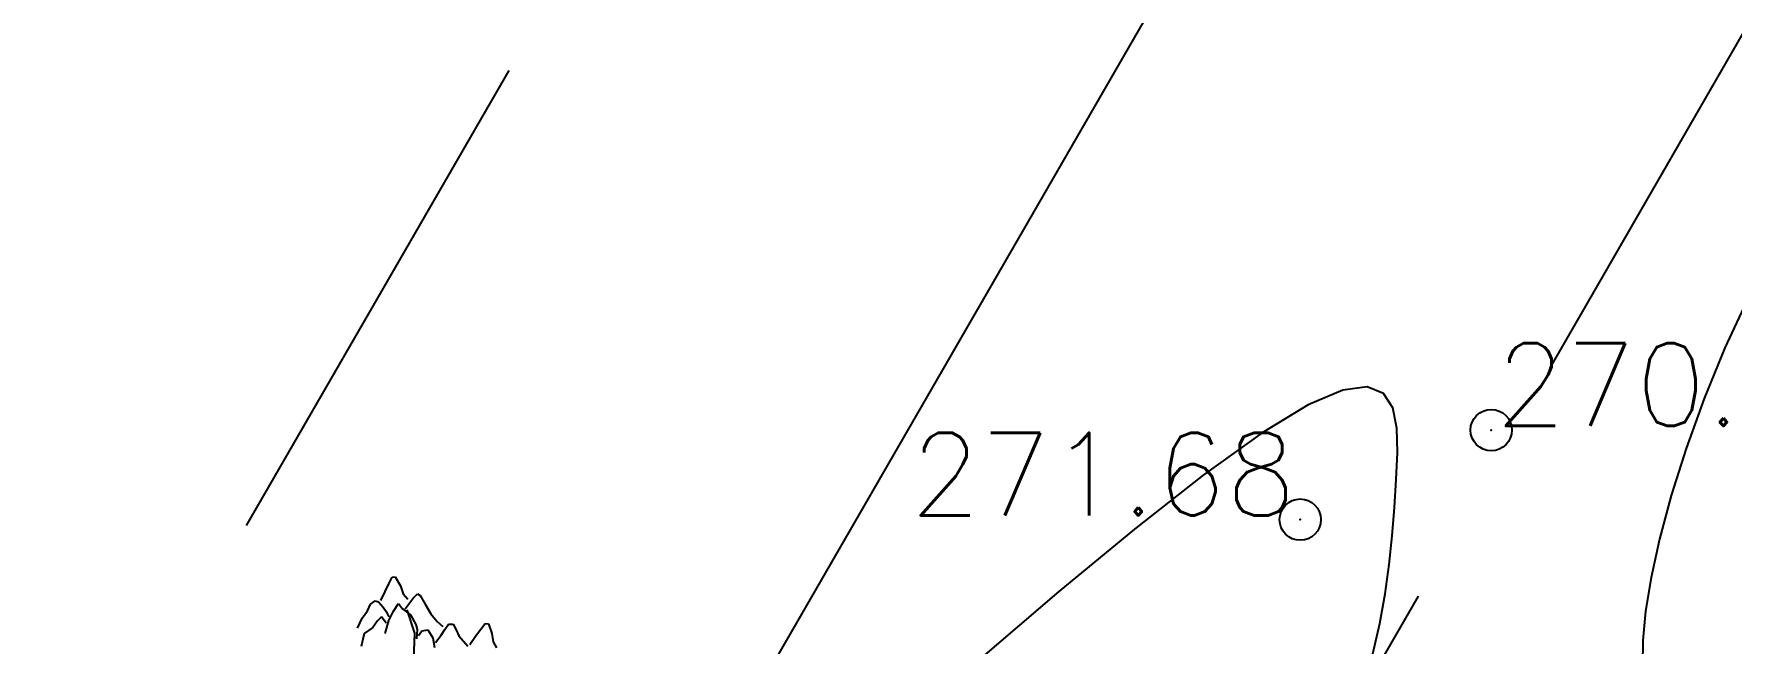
# Model space of a CAD drawing. Header units: millimetres. Extents: x 524954 to 526204, y 9523489 to 9524010.
# Drawn here: x 525392.54 to 525413.06, y 9523771.9 to 9523779.26 of the extents above; entities that cross this region are included whole.
import ezdxf
from ezdxf.enums import TextEntityAlignment as Align

# ---------------------------------------------------------------- set-up
doc = ezdxf.new("R2010")
doc.units = ezdxf.units.MM
doc.header["$PDMODE"] = 32
doc.header["$PDSIZE"] = 0.5
doc.linetypes.add('ACAD_ISO12W100', pattern=[21, 12, -3, 0, -3, 0, -3])
for name, color, linetype in [('Arbre', 34, 'ACAD_ISO12W100'), ('Bord Fleuve', 4, 'ACAD_ISO12W100'), ('CN_01_00', 3, 'Continuous'), ('CN_10_00', 1, 'Continuous'), ('TopoAlt', 3, 'Continuous'), ('TOPOJIS', 7, 'Continuous')]:
    doc.layers.add(name, color=color, linetype=linetype)
doc.styles.add('Simplex 1.0', font='Simplex.shx', dxfattribs={"width": 0.99, "height": 1})

# ---------------------------------------------------------------- blocks, each defined once
blk = doc.blocks.new('TCPOINT M')
at = {"color": 0}
blk.add_point((0, 0), dxfattribs=at)
at = {"layer": 'TopoAlt', "style": 'Simplex 1.0', "width": 0.99}
blk.add_attdef('ALT', (0.15, 0.15), '', height=1, dxfattribs=at)
blk = doc.blocks.new('v088')
at = {"color": 3, "linetype": 'Continuous'}
for p, q in [((-0.069, 12.224), (-0.024, 12.318)), ((-0.024, 12.318), (0.016, 12.396)), ((0.016, 12.396), (0.055, 12.4)), ((0.055, 12.4), (0.118, 12.291)), ((-0.243, 12.069), (-0.188, 12.111)), ((-0.188, 12.111), (-0.15, 12.099)), ((-0.118, 12.113), (-0.069, 12.224)), ((0.118, 12.291), (0.152, 12.195)), ((0.152, 12.195), (0.207, 12.131)), ((0.175, 12.015), (0.272, 12.144)), ((0.272, 12.144), (0.324, 12.197)), ((0.324, 12.197), (0.356, 12.175)), ((0.356, 12.175), (0.415, 12.069)), ((-0.344, 11.901), (-0.283, 11.991)), ((-0.283, 11.991), (-0.243, 12.069)), ((-0.112, 11.918), (-0.162, 11.869)), ((-0.15, 12.099), (-0.092, 12.035)), ((-0.054, 11.839), (-0.112, 11.918)), ((-0.092, 12.035), (-0.054, 11.98)), ((-0.054, 11.98), (-0.022, 11.919)), ((-0.025, 11.872), (0.032, 11.984)), ((0.032, 11.984), (0.092, 12.078)), ((0.092, 12.078), (0.144, 12.013)), ((0.144, 12.013), (0.24, 11.942)), ((0.24, 11.942), (0.305, 11.825)), ((0.415, 12.069), (0.484, 11.953)), ((0.484, 11.953), (0.56, 11.862)), ((-0.403, 11.78), (-0.344, 11.901)), ((-0.32, 11.714), (-0.357, 11.558)), ((-0.217, 11.788), (-0.32, 11.714)), ((-0.162, 11.869), (-0.217, 11.788)), ((-0.066, 11.715), (-0.025, 11.872)), ((0.305, 11.825), (0.32, 11.765)), ((0.32, 11.765), (0.311, 11.65)), ((0.334, 11.69), (0.378, 11.749)), ((0.378, 11.749), (0.45, 11.762)), ((0.45, 11.762), (0.511, 11.664)), ((0.56, 11.862), (0.63, 11.801)), ((0.608, 11.694), (0.653, 11.766)), ((0.653, 11.766), (0.699, 11.829)), ((0.699, 11.829), (0.754, 11.828)), ((0.754, 11.828), (0.796, 11.754)), ((0.796, 11.754), (0.824, 11.689)), ((1.027, 11.683), (1.089, 11.768)), ((1.089, 11.768), (1.142, 11.837)), ((1.142, 11.837), (1.181, 11.833)), ((1.181, 11.833), (1.223, 11.714)), ((1.223, 11.714), (1.239, 11.614)), ((0.511, 11.664), (0.53, 11.547)), ((0.542, 11.608), (0.608, 11.694)), ((0.824, 11.689), (0.934, 11.561)), ((0.958, 11.583), (1.027, 11.683)), ((1.239, 11.614), (1.281, 11.541))]:
    blk.add_line(p, q, dxfattribs=at)
at = {"linetype": 'Continuous'}
for p, q in [((0.29, 11.722), (0.197, 12)), ((0.27, 11.193), (0.29, 11.722))]:
    blk.add_line(p, q, dxfattribs=at)

msp = doc.modelspace()

# ---------------------------------------------------------------- hatches: boundary and pattern name
at = {"layer": 'Bord Fleuve', "ltscale": 0.5}
h = msp.add_hatch(dxfattribs=at)
h.set_pattern_fill('ANSI33', color=135, scale=2, angle=15, style=0)
edge = h.paths.add_edge_path()
edge.add_line((525439.351, 9523820.38), (525429.428, 9523796.02))
edge.add_line((525429.428, 9523796.02), (525428.884, 9523788.101))
edge.add_line((525428.884, 9523788.101), (525428.353, 9523783.613))
edge.add_line((525428.353, 9523783.613), (525432.345, 9523771.044))
edge.add_line((525432.345, 9523771.044), (525425.155, 9523761.396))
edge.add_line((525425.155, 9523761.396), (525425.603, 9523757.857))
edge.add_line((525425.603, 9523757.857), (525425.392, 9523752.767))
edge.add_line((525425.392, 9523752.767), (525425.531, 9523737.269))
edge.add_line((525425.531, 9523737.269), (525420.173, 9523734.242))
edge.add_line((525420.173, 9523734.242), (525409.231, 9523730.837))
edge.add_line((525409.231, 9523730.837), (525403.15, 9523725.262))
edge.add_line((525403.15, 9523725.262), (525399.312, 9523719.279))
edge.add_line((525399.312, 9523719.279), (525398.471, 9523717.204))
edge.add_line((525398.471, 9523717.204), (525387.323, 9523716.767))
edge.add_line((525387.323, 9523716.767), (525379.743, 9523715.417))
edge.add_line((525439.351, 9523820.38), (525412.029, 9523831.392))
edge.add_line((525412.029, 9523831.392), (525397.674, 9523844.829))
edge.add_line((525397.674, 9523844.829), (525370.042, 9523852.892))
edge.add_line((525370.042, 9523852.892), (525354.138, 9523871.224))
edge.add_line((525335.046, 9523740.934), (525335.464, 9523745.788))
edge.add_line((525335.464, 9523745.788), (525334.824, 9523749.483))
edge.add_line((525334.824, 9523749.483), (525332.978, 9523755.879))
edge.add_line((525332.978, 9523755.879), (525332.09, 9523761.937))
edge.add_line((525332.09, 9523761.937), (525333.482, 9523768.659))
edge.add_line((525333.482, 9523768.659), (525335.755, 9523783.426))
edge.add_line((525335.755, 9523783.426), (525345.567, 9523814.167))
edge.add_line((525345.567, 9523814.167), (525355.202, 9523841.723))
edge.add_line((525355.202, 9523841.723), (525358.159, 9523858.254))
edge.add_line((525358.159, 9523858.254), (525357.891, 9523860.435))
edge.add_line((525357.891, 9523860.435), (525354.138, 9523871.224))
edge.add_line((525335.072, 9523740.932), (525368.644, 9523722.072))
edge.add_line((525368.644, 9523722.072), (525369.749, 9523720.981))
edge.add_line((525369.749, 9523720.981), (525379.743, 9523715.417))

# ---------------------------------------------------------------- linework, layer by layer
at = {"layer": 'CN_01_00', "elevation": 271, "flags": 128}
msp.add_lwpolyline([(525408.731, 9523771.767), (525408.815, 9523772.132), (525408.88, 9523772.492), (525408.929, 9523772.846), (525408.965, 9523773.195), (525408.992, 9523773.537), (525409.013, 9523773.873), (525409.028, 9523774.199), (525409.02, 9523774.495), (525408.97, 9523774.741), (525408.858, 9523774.914), (525408.663, 9523774.992), (525408.367, 9523774.953), (525407.949, 9523774.775), (525407.39, 9523774.437), (525406.679, 9523773.926), (525405.847, 9523773.274), (525404.934, 9523772.52), (525403.981, 9523771.707)], dxfattribs=at)
at = {"layer": 'CN_10_00', "elevation": 270, "flags": 128}
msp.add_lwpolyline([(525413.274, 9523776.078), (525412.988, 9523775.466), (525412.736, 9523774.851), (525412.519, 9523774.25), (525412.339, 9523773.679), (525412.198, 9523773.154), (525412.095, 9523772.689), (525412.028, 9523772.282), (525411.994, 9523771.929), (525411.99, 9523771.626), (525412.012, 9523771.369), (525412.057, 9523771.153), (525412.123, 9523770.974), (525412.204, 9523770.828), (525412.3, 9523770.709), (525412.41, 9523770.603), (525412.534, 9523770.497), (525412.673, 9523770.376), (525412.827, 9523770.224), (525412.997, 9523770.028), (525413.184, 9523769.774)], dxfattribs=at)

# ---------------------------------------------------------------- block references
at = {"layer": 'Arbre'}
msp.add_blockref('v088', (525396.852, 9523760.297), dxfattribs=at)
at = {"layer": 'TOPOJIS'}
ref = msp.add_blockref('TCPOINT M', (525410.162, 9523774.471, 270.36), dxfattribs=at)
ref.add_attrib('ALT', '270.36', (525410.212, 9523774.521, 270.36), dxfattribs={"layer": 'TopoAlt', "height": 1, "style": 'Simplex 1.0', "width": 0.99})
ref = msp.add_blockref('TCPOINT M', (525407.852, 9523773.389, 271.68), dxfattribs=at)
ref.add_attrib('ALT', '271.68', dxfattribs={"layer": 'TopoAlt', "height": 1, "style": 'Simplex 1.0', "width": 0.99}).set_placement((525407.802, 9523773.439, 271.68), align=Align.RIGHT)

doc.saveas('drawing.dxf')
